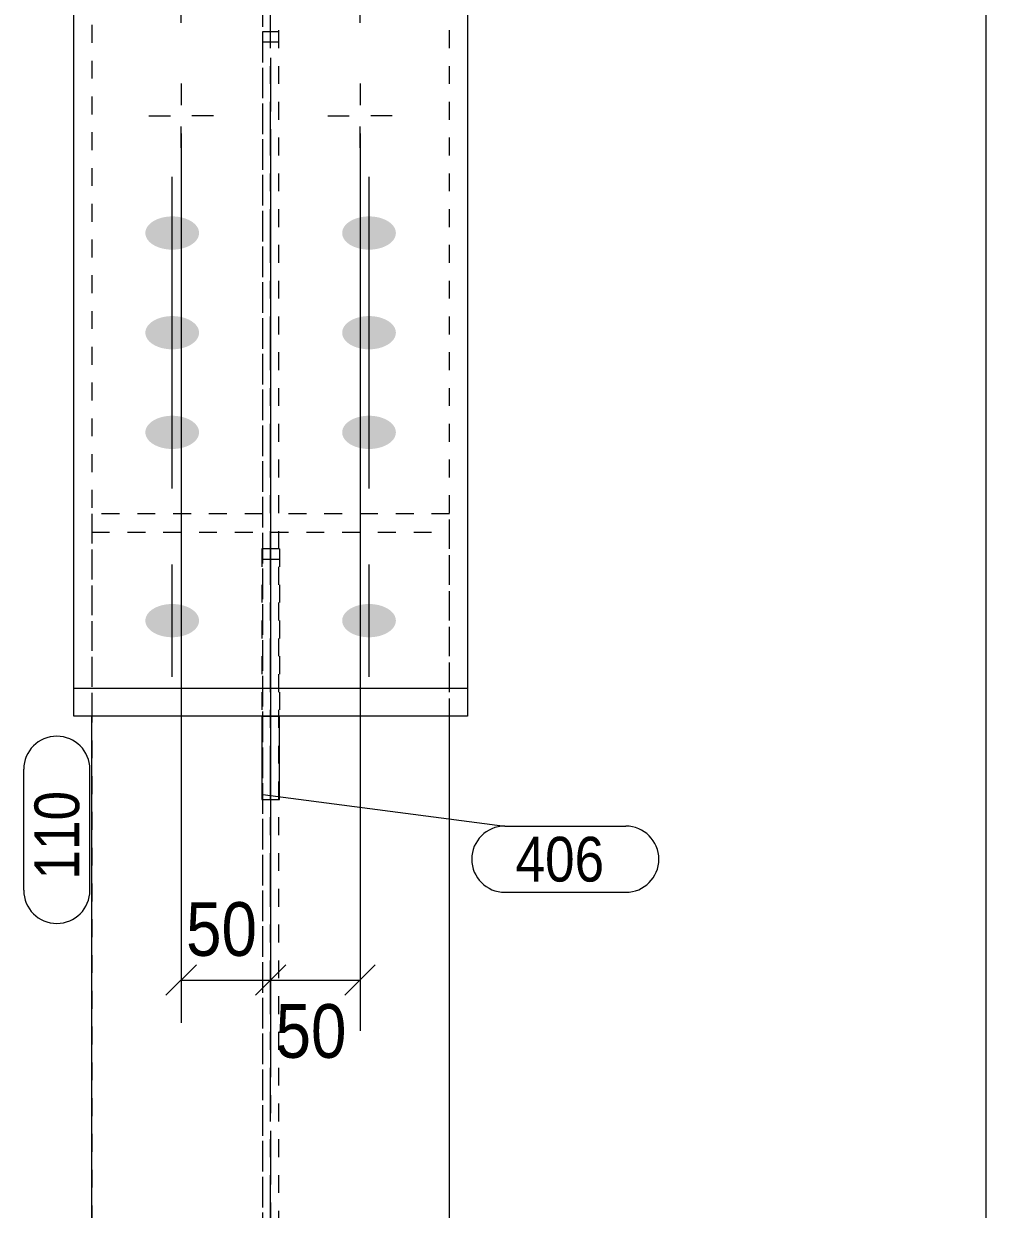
# Model space of a CAD drawing. Header units: millimetres. Extents: x 2 to 579, y 1 to 825.
# Drawn here: x 64.5 to 118.3, y 595.9 to 662.1 of the extents above; entities that cross this region are included whole.
import ezdxf

# ---------------------------------------------------------------- set-up
doc = ezdxf.new("R2010")
doc.units = ezdxf.units.MM
for name, pattern in [('XKITLINE00', [0]), ('XKITLINE01', [4, 1, -1, 1, -1]), ('XKITLINE03', [6, 3, -1, 1, -1])]:
    doc.linetypes.add(name, pattern=pattern)
for name, color, linetype, lineweight in [('Bolt', 3, 'Continuous', 0), ('Dimensions', 7, 'Continuous', 0), ('Part', 2, 'Continuous', 0), ('PartMark', 7, 'Continuous', 0)]:
    doc.layers.add(name, color=color, linetype=linetype, lineweight=lineweight)
doc.styles.add('ARIAL', font='ARIAL.TTF')

# ---------------------------------------------------------------- blocks, each defined once
blk = doc.blocks.new('*A22')
at = {"layer": 'Bolt'}
for points in [[(72.725, 649.514), (72.688, 649.515), (72.651, 649.517), (72.615, 649.519), (72.578, 649.521), (72.542, 649.524), (72.505, 649.528), (72.469, 649.532), (72.433, 649.537), (72.397, 649.542), (72.362, 649.548), (72.326, 649.554), (72.291, 649.561), (72.256, 649.568), (72.222, 649.576), (72.188, 649.585), (72.154, 649.594), (72.12, 649.603), (72.087, 649.613), (72.055, 649.624), (72.022, 649.635), (71.991, 649.646), (71.959, 649.658), (71.928, 649.671), (71.898, 649.684), (71.868, 649.697), (71.839, 649.711), (71.81, 649.725), (71.782, 649.74), (71.754, 649.755), (71.727, 649.77), (71.701, 649.786), (71.675, 649.802), (71.65, 649.819), (71.626, 649.836), (71.602, 649.854), (71.579, 649.871), (71.557, 649.89), (71.535, 649.908), (71.514, 649.927), (71.494, 649.946), (71.475, 649.965), (71.457, 649.985), (71.439, 650.005), (71.422, 650.025), (71.406, 650.046), (71.39, 650.066), (71.376, 650.087), (71.362, 650.109), (71.349, 650.13), (71.337, 650.151), (71.326, 650.173), (71.316, 650.195), (71.307, 650.217), (71.298, 650.239), (71.29, 650.262), (71.284, 650.284), (71.278, 650.306), (71.273, 650.329), (71.269, 650.352), (71.266, 650.374), (71.263, 650.397), (71.262, 650.42), (71.262, 650.443), (71.262, 650.466), (71.263, 650.488), (71.266, 650.511), (71.269, 650.534), (71.273, 650.556), (71.278, 650.579), (71.284, 650.602), (71.29, 650.624), (71.298, 650.646), (71.307, 650.668), (71.316, 650.69), (71.326, 650.712), (71.337, 650.734), (71.349, 650.756), (71.362, 650.777), (71.376, 650.798), (71.39, 650.819), (71.406, 650.84), (71.422, 650.86), (71.439, 650.881), (71.457, 650.9), (71.475, 650.92), (71.494, 650.94), (71.514, 650.959), (71.535, 650.977), (71.557, 650.996), (71.579, 651.014), (71.602, 651.032), (71.626, 651.049), (71.65, 651.066), (71.675, 651.083), (71.701, 651.099), (71.727, 651.115), (71.754, 651.131), (71.782, 651.146), (71.81, 651.161), (71.839, 651.175), (71.868, 651.189), (71.898, 651.202), (71.928, 651.215), (71.959, 651.227), (71.991, 651.239), (72.022, 651.251), (72.055, 651.262), (72.087, 651.272), (72.12, 651.282), (72.154, 651.292), (72.188, 651.301), (72.222, 651.309), (72.256, 651.317), (72.291, 651.325), (72.326, 651.331), (72.362, 651.338), (72.397, 651.344), (72.433, 651.349), (72.469, 651.354), (72.505, 651.358), (72.542, 651.361), (72.578, 651.364), (72.615, 651.367), (72.651, 651.369), (72.688, 651.37), (72.725, 651.371), (72.762, 651.371), (72.798, 651.371), (72.835, 651.37), (72.872, 651.369), (72.909, 651.367), (72.945, 651.364), (72.982, 651.361), (73.018, 651.358), (73.054, 651.354), (73.09, 651.349), (73.126, 651.344), (73.162, 651.338), (73.197, 651.331), (73.232, 651.325), (73.267, 651.317), (73.302, 651.309), (73.336, 651.301), (73.37, 651.292), (73.403, 651.282), (73.436, 651.272), (73.469, 651.262), (73.501, 651.251), (73.533, 651.239), (73.564, 651.227), (73.595, 651.215), (73.625, 651.202), (73.655, 651.189), (73.685, 651.175), (73.713, 651.161), (73.741, 651.146), (73.769, 651.131), (73.796, 651.115), (73.822, 651.099), (73.848, 651.083), (73.873, 651.066), (73.897, 651.049), (73.921, 651.032), (73.944, 651.014), (73.966, 650.996), (73.988, 650.977), (74.009, 650.959), (74.029, 650.94), (74.048, 650.92), (74.067, 650.9), (74.085, 650.881), (74.102, 650.86), (74.118, 650.84), (74.133, 650.819), (74.147, 650.798), (74.161, 650.777), (74.174, 650.756), (74.186, 650.734), (74.197, 650.712), (74.207, 650.69), (74.217, 650.668), (74.225, 650.646), (74.233, 650.624), (74.24, 650.602), (74.245, 650.579), (74.25, 650.556), (74.254, 650.534), (74.258, 650.511), (74.26, 650.488), (74.261, 650.466), (74.262, 650.443), (74.261, 650.42), (74.26, 650.397), (74.258, 650.374), (74.254, 650.352), (74.25, 650.329), (74.245, 650.306), (74.24, 650.284), (74.233, 650.262), (74.225, 650.239), (74.217, 650.217), (74.207, 650.195), (74.197, 650.173), (74.186, 650.151), (74.174, 650.13), (74.161, 650.109), (74.147, 650.087), (74.133, 650.066), (74.118, 650.046), (74.102, 650.025), (74.085, 650.005), (74.067, 649.985), (74.048, 649.965), (74.029, 649.946), (74.009, 649.927), (73.988, 649.908), (73.966, 649.89), (73.944, 649.871), (73.921, 649.854), (73.897, 649.836), (73.873, 649.819), (73.848, 649.802), (73.822, 649.786), (73.796, 649.77), (73.769, 649.755), (73.741, 649.74), (73.713, 649.725), (73.685, 649.711), (73.655, 649.697), (73.625, 649.684), (73.595, 649.671), (73.564, 649.658), (73.533, 649.646), (73.501, 649.635), (73.469, 649.624), (73.436, 649.613), (73.403, 649.603), (73.37, 649.594), (73.336, 649.585), (73.302, 649.576), (73.267, 649.568), (73.232, 649.561), (73.197, 649.554), (73.162, 649.548), (73.126, 649.542), (73.09, 649.537), (73.054, 649.532), (73.018, 649.528), (72.982, 649.524), (72.945, 649.521), (72.909, 649.519), (72.872, 649.517), (72.835, 649.515), (72.798, 649.514), (72.762, 649.514)], [(83.725, 649.514), (83.688, 649.515), (83.651, 649.517), (83.615, 649.519), (83.578, 649.521), (83.542, 649.524), (83.505, 649.528), (83.469, 649.532), (83.433, 649.537), (83.397, 649.542), (83.362, 649.548), (83.326, 649.554), (83.291, 649.561), (83.256, 649.568), (83.222, 649.576), (83.188, 649.585), (83.154, 649.594), (83.12, 649.603), (83.087, 649.613), (83.055, 649.624), (83.022, 649.635), (82.991, 649.646), (82.959, 649.658), (82.928, 649.671), (82.898, 649.684), (82.868, 649.697), (82.839, 649.711), (82.81, 649.725), (82.782, 649.74), (82.754, 649.755), (82.727, 649.77), (82.701, 649.786), (82.675, 649.802), (82.65, 649.819), (82.626, 649.836), (82.602, 649.854), (82.579, 649.871), (82.557, 649.89), (82.535, 649.908), (82.514, 649.927), (82.494, 649.946), (82.475, 649.965), (82.457, 649.985), (82.439, 650.005), (82.422, 650.025), (82.406, 650.046), (82.39, 650.066), (82.376, 650.087), (82.362, 650.109), (82.349, 650.13), (82.337, 650.151), (82.326, 650.173), (82.316, 650.195), (82.307, 650.217), (82.298, 650.239), (82.29, 650.262), (82.284, 650.284), (82.278, 650.306), (82.273, 650.329), (82.269, 650.352), (82.266, 650.374), (82.263, 650.397), (82.262, 650.42), (82.262, 650.443), (82.262, 650.466), (82.263, 650.488), (82.266, 650.511), (82.269, 650.534), (82.273, 650.556), (82.278, 650.579), (82.284, 650.602), (82.29, 650.624), (82.298, 650.646), (82.307, 650.668), (82.316, 650.69), (82.326, 650.712), (82.337, 650.734), (82.349, 650.756), (82.362, 650.777), (82.376, 650.798), (82.39, 650.819), (82.406, 650.84), (82.422, 650.86), (82.439, 650.881), (82.457, 650.9), (82.475, 650.92), (82.494, 650.94), (82.514, 650.959), (82.535, 650.977), (82.557, 650.996), (82.579, 651.014), (82.602, 651.032), (82.626, 651.049), (82.65, 651.066), (82.675, 651.083), (82.701, 651.099), (82.727, 651.115), (82.754, 651.131), (82.782, 651.146), (82.81, 651.161), (82.839, 651.175), (82.868, 651.189), (82.898, 651.202), (82.928, 651.215), (82.959, 651.227), (82.991, 651.239), (83.022, 651.251), (83.055, 651.262), (83.087, 651.272), (83.12, 651.282), (83.154, 651.292), (83.188, 651.301), (83.222, 651.309), (83.256, 651.317), (83.291, 651.325), (83.326, 651.331), (83.362, 651.338), (83.397, 651.344), (83.433, 651.349), (83.469, 651.354), (83.505, 651.358), (83.542, 651.361), (83.578, 651.364), (83.615, 651.367), (83.651, 651.369), (83.688, 651.37), (83.725, 651.371), (83.762, 651.371), (83.798, 651.371), (83.835, 651.37), (83.872, 651.369), (83.909, 651.367), (83.945, 651.364), (83.982, 651.361), (84.018, 651.358), (84.054, 651.354), (84.09, 651.349), (84.126, 651.344), (84.162, 651.338), (84.197, 651.331), (84.232, 651.325), (84.267, 651.317), (84.302, 651.309), (84.336, 651.301), (84.37, 651.292), (84.403, 651.282), (84.436, 651.272), (84.469, 651.262), (84.501, 651.251), (84.533, 651.239), (84.564, 651.227), (84.595, 651.215), (84.625, 651.202), (84.655, 651.189), (84.685, 651.175), (84.713, 651.161), (84.741, 651.146), (84.769, 651.131), (84.796, 651.115), (84.822, 651.099), (84.848, 651.083), (84.873, 651.066), (84.897, 651.049), (84.921, 651.032), (84.944, 651.014), (84.966, 650.996), (84.988, 650.977), (85.009, 650.959), (85.029, 650.94), (85.048, 650.92), (85.067, 650.9), (85.085, 650.881), (85.102, 650.86), (85.118, 650.84), (85.133, 650.819), (85.147, 650.798), (85.161, 650.777), (85.174, 650.756), (85.186, 650.734), (85.197, 650.712), (85.207, 650.69), (85.217, 650.668), (85.225, 650.646), (85.233, 650.624), (85.24, 650.602), (85.245, 650.579), (85.25, 650.556), (85.254, 650.534), (85.258, 650.511), (85.26, 650.488), (85.261, 650.466), (85.262, 650.443), (85.261, 650.42), (85.26, 650.397), (85.258, 650.374), (85.254, 650.352), (85.25, 650.329), (85.245, 650.306), (85.24, 650.284), (85.233, 650.262), (85.225, 650.239), (85.217, 650.217), (85.207, 650.195), (85.197, 650.173), (85.186, 650.151), (85.174, 650.13), (85.161, 650.109), (85.147, 650.087), (85.133, 650.066), (85.118, 650.046), (85.102, 650.025), (85.085, 650.005), (85.067, 649.985), (85.048, 649.965), (85.029, 649.946), (85.009, 649.927), (84.988, 649.908), (84.966, 649.89), (84.944, 649.871), (84.921, 649.854), (84.897, 649.836), (84.873, 649.819), (84.848, 649.802), (84.822, 649.786), (84.796, 649.77), (84.769, 649.755), (84.741, 649.74), (84.713, 649.725), (84.685, 649.711), (84.655, 649.697), (84.625, 649.684), (84.595, 649.671), (84.564, 649.658), (84.533, 649.646), (84.501, 649.635), (84.469, 649.624), (84.436, 649.613), (84.403, 649.603), (84.37, 649.594), (84.336, 649.585), (84.302, 649.576), (84.267, 649.568), (84.232, 649.561), (84.197, 649.554), (84.162, 649.548), (84.126, 649.542), (84.09, 649.537), (84.054, 649.532), (84.018, 649.528), (83.982, 649.524), (83.945, 649.521), (83.909, 649.519), (83.872, 649.517), (83.835, 649.515), (83.798, 649.514), (83.762, 649.514)], [(72.725, 643.943), (72.688, 643.943), (72.651, 643.945), (72.615, 643.947), (72.578, 643.949), (72.542, 643.952), (72.505, 643.956), (72.469, 643.96), (72.433, 643.965), (72.397, 643.97), (72.362, 643.976), (72.326, 643.982), (72.291, 643.989), (72.256, 643.997), (72.222, 644.004), (72.188, 644.013), (72.154, 644.022), (72.12, 644.031), (72.087, 644.041), (72.055, 644.052), (72.022, 644.063), (71.991, 644.074), (71.959, 644.086), (71.928, 644.099), (71.898, 644.112), (71.868, 644.125), (71.839, 644.139), (71.81, 644.153), (71.782, 644.168), (71.754, 644.183), (71.727, 644.198), (71.701, 644.214), (71.675, 644.231), (71.65, 644.247), (71.626, 644.264), (71.602, 644.282), (71.579, 644.3), (71.557, 644.318), (71.535, 644.336), (71.514, 644.355), (71.494, 644.374), (71.475, 644.393), (71.457, 644.413), (71.439, 644.433), (71.422, 644.453), (71.406, 644.474), (71.39, 644.495), (71.376, 644.515), (71.362, 644.537), (71.349, 644.558), (71.337, 644.58), (71.326, 644.601), (71.316, 644.623), (71.307, 644.645), (71.298, 644.667), (71.29, 644.69), (71.284, 644.712), (71.278, 644.735), (71.273, 644.757), (71.269, 644.78), (71.266, 644.803), (71.263, 644.825), (71.262, 644.848), (71.262, 644.871), (71.262, 644.894), (71.263, 644.916), (71.266, 644.939), (71.269, 644.962), (71.273, 644.985), (71.278, 645.007), (71.284, 645.03), (71.29, 645.052), (71.298, 645.074), (71.307, 645.097), (71.316, 645.119), (71.326, 645.14), (71.337, 645.162), (71.349, 645.184), (71.362, 645.205), (71.376, 645.226), (71.39, 645.247), (71.406, 645.268), (71.422, 645.288), (71.439, 645.309), (71.457, 645.329), (71.475, 645.348), (71.494, 645.368), (71.514, 645.387), (71.535, 645.406), (71.557, 645.424), (71.579, 645.442), (71.602, 645.46), (71.626, 645.477), (71.65, 645.495), (71.675, 645.511), (71.701, 645.528), (71.727, 645.543), (71.754, 645.559), (71.782, 645.574), (71.81, 645.589), (71.839, 645.603), (71.868, 645.617), (71.898, 645.63), (71.928, 645.643), (71.959, 645.655), (71.991, 645.667), (72.022, 645.679), (72.055, 645.69), (72.087, 645.7), (72.12, 645.71), (72.154, 645.72), (72.188, 645.729), (72.222, 645.737), (72.256, 645.745), (72.291, 645.753), (72.326, 645.76), (72.362, 645.766), (72.397, 645.772), (72.433, 645.777), (72.469, 645.782), (72.505, 645.786), (72.542, 645.789), (72.578, 645.793), (72.615, 645.795), (72.651, 645.797), (72.688, 645.798), (72.725, 645.799), (72.762, 645.8), (72.798, 645.799), (72.835, 645.798), (72.872, 645.797), (72.909, 645.795), (72.945, 645.793), (72.982, 645.789), (73.018, 645.786), (73.054, 645.782), (73.09, 645.777), (73.126, 645.772), (73.162, 645.766), (73.197, 645.76), (73.232, 645.753), (73.267, 645.745), (73.302, 645.737), (73.336, 645.729), (73.37, 645.72), (73.403, 645.71), (73.436, 645.7), (73.469, 645.69), (73.501, 645.679), (73.533, 645.667), (73.564, 645.655), (73.595, 645.643), (73.625, 645.63), (73.655, 645.617), (73.685, 645.603), (73.713, 645.589), (73.741, 645.574), (73.769, 645.559), (73.796, 645.543), (73.822, 645.528), (73.848, 645.511), (73.873, 645.495), (73.897, 645.477), (73.921, 645.46), (73.944, 645.442), (73.966, 645.424), (73.988, 645.406), (74.009, 645.387), (74.029, 645.368), (74.048, 645.348), (74.067, 645.329), (74.085, 645.309), (74.102, 645.288), (74.118, 645.268), (74.133, 645.247), (74.147, 645.226), (74.161, 645.205), (74.174, 645.184), (74.186, 645.162), (74.197, 645.14), (74.207, 645.119), (74.217, 645.097), (74.225, 645.074), (74.233, 645.052), (74.24, 645.03), (74.245, 645.007), (74.25, 644.985), (74.254, 644.962), (74.258, 644.939), (74.26, 644.916), (74.261, 644.894), (74.262, 644.871), (74.261, 644.848), (74.26, 644.825), (74.258, 644.803), (74.254, 644.78), (74.25, 644.757), (74.245, 644.735), (74.24, 644.712), (74.233, 644.69), (74.225, 644.667), (74.217, 644.645), (74.207, 644.623), (74.197, 644.601), (74.186, 644.58), (74.174, 644.558), (74.161, 644.537), (74.147, 644.515), (74.133, 644.495), (74.118, 644.474), (74.102, 644.453), (74.085, 644.433), (74.067, 644.413), (74.048, 644.393), (74.029, 644.374), (74.009, 644.355), (73.988, 644.336), (73.966, 644.318), (73.944, 644.3), (73.921, 644.282), (73.897, 644.264), (73.873, 644.247), (73.848, 644.231), (73.822, 644.214), (73.796, 644.198), (73.769, 644.183), (73.741, 644.168), (73.713, 644.153), (73.685, 644.139), (73.655, 644.125), (73.625, 644.112), (73.595, 644.099), (73.564, 644.086), (73.533, 644.074), (73.501, 644.063), (73.469, 644.052), (73.436, 644.041), (73.403, 644.031), (73.37, 644.022), (73.336, 644.013), (73.302, 644.004), (73.267, 643.997), (73.232, 643.989), (73.197, 643.982), (73.162, 643.976), (73.126, 643.97), (73.09, 643.965), (73.054, 643.96), (73.018, 643.956), (72.982, 643.952), (72.945, 643.949), (72.909, 643.947), (72.872, 643.945), (72.835, 643.943), (72.798, 643.943), (72.762, 643.942)], [(83.725, 643.943), (83.688, 643.943), (83.651, 643.945), (83.615, 643.947), (83.578, 643.949), (83.542, 643.952), (83.505, 643.956), (83.469, 643.96), (83.433, 643.965), (83.397, 643.97), (83.362, 643.976), (83.326, 643.982), (83.291, 643.989), (83.256, 643.997), (83.222, 644.004), (83.188, 644.013), (83.154, 644.022), (83.12, 644.031), (83.087, 644.041), (83.055, 644.052), (83.022, 644.063), (82.991, 644.074), (82.959, 644.086), (82.928, 644.099), (82.898, 644.112), (82.868, 644.125), (82.839, 644.139), (82.81, 644.153), (82.782, 644.168), (82.754, 644.183), (82.727, 644.198), (82.701, 644.214), (82.675, 644.231), (82.65, 644.247), (82.626, 644.264), (82.602, 644.282), (82.579, 644.3), (82.557, 644.318), (82.535, 644.336), (82.514, 644.355), (82.494, 644.374), (82.475, 644.393), (82.457, 644.413), (82.439, 644.433), (82.422, 644.453), (82.406, 644.474), (82.39, 644.495), (82.376, 644.515), (82.362, 644.537), (82.349, 644.558), (82.337, 644.58), (82.326, 644.601), (82.316, 644.623), (82.307, 644.645), (82.298, 644.667), (82.29, 644.69), (82.284, 644.712), (82.278, 644.735), (82.273, 644.757), (82.269, 644.78), (82.266, 644.803), (82.263, 644.825), (82.262, 644.848), (82.262, 644.871), (82.262, 644.894), (82.263, 644.916), (82.266, 644.939), (82.269, 644.962), (82.273, 644.985), (82.278, 645.007), (82.284, 645.03), (82.29, 645.052), (82.298, 645.074), (82.307, 645.097), (82.316, 645.119), (82.326, 645.14), (82.337, 645.162), (82.349, 645.184), (82.362, 645.205), (82.376, 645.226), (82.39, 645.247), (82.406, 645.268), (82.422, 645.288), (82.439, 645.309), (82.457, 645.329), (82.475, 645.348), (82.494, 645.368), (82.514, 645.387), (82.535, 645.406), (82.557, 645.424), (82.579, 645.442), (82.602, 645.46), (82.626, 645.477), (82.65, 645.495), (82.675, 645.511), (82.701, 645.528), (82.727, 645.543), (82.754, 645.559), (82.782, 645.574), (82.81, 645.589), (82.839, 645.603), (82.868, 645.617), (82.898, 645.63), (82.928, 645.643), (82.959, 645.655), (82.991, 645.667), (83.022, 645.679), (83.055, 645.69), (83.087, 645.7), (83.12, 645.71), (83.154, 645.72), (83.188, 645.729), (83.222, 645.737), (83.256, 645.745), (83.291, 645.753), (83.326, 645.76), (83.362, 645.766), (83.397, 645.772), (83.433, 645.777), (83.469, 645.782), (83.505, 645.786), (83.542, 645.789), (83.578, 645.793), (83.615, 645.795), (83.651, 645.797), (83.688, 645.798), (83.725, 645.799), (83.762, 645.8), (83.798, 645.799), (83.835, 645.798), (83.872, 645.797), (83.909, 645.795), (83.945, 645.793), (83.982, 645.789), (84.018, 645.786), (84.054, 645.782), (84.09, 645.777), (84.126, 645.772), (84.162, 645.766), (84.197, 645.76), (84.232, 645.753), (84.267, 645.745), (84.302, 645.737), (84.336, 645.729), (84.37, 645.72), (84.403, 645.71), (84.436, 645.7), (84.469, 645.69), (84.501, 645.679), (84.533, 645.667), (84.564, 645.655), (84.595, 645.643), (84.625, 645.63), (84.655, 645.617), (84.685, 645.603), (84.713, 645.589), (84.741, 645.574), (84.769, 645.559), (84.796, 645.543), (84.822, 645.528), (84.848, 645.511), (84.873, 645.495), (84.897, 645.477), (84.921, 645.46), (84.944, 645.442), (84.966, 645.424), (84.988, 645.406), (85.009, 645.387), (85.029, 645.368), (85.048, 645.348), (85.067, 645.329), (85.085, 645.309), (85.102, 645.288), (85.118, 645.268), (85.133, 645.247), (85.147, 645.226), (85.161, 645.205), (85.174, 645.184), (85.186, 645.162), (85.197, 645.14), (85.207, 645.119), (85.217, 645.097), (85.225, 645.074), (85.233, 645.052), (85.24, 645.03), (85.245, 645.007), (85.25, 644.985), (85.254, 644.962), (85.258, 644.939), (85.26, 644.916), (85.261, 644.894), (85.262, 644.871), (85.261, 644.848), (85.26, 644.825), (85.258, 644.803), (85.254, 644.78), (85.25, 644.757), (85.245, 644.735), (85.24, 644.712), (85.233, 644.69), (85.225, 644.667), (85.217, 644.645), (85.207, 644.623), (85.197, 644.601), (85.186, 644.58), (85.174, 644.558), (85.161, 644.537), (85.147, 644.515), (85.133, 644.495), (85.118, 644.474), (85.102, 644.453), (85.085, 644.433), (85.067, 644.413), (85.048, 644.393), (85.029, 644.374), (85.009, 644.355), (84.988, 644.336), (84.966, 644.318), (84.944, 644.3), (84.921, 644.282), (84.897, 644.264), (84.873, 644.247), (84.848, 644.231), (84.822, 644.214), (84.796, 644.198), (84.769, 644.183), (84.741, 644.168), (84.713, 644.153), (84.685, 644.139), (84.655, 644.125), (84.625, 644.112), (84.595, 644.099), (84.564, 644.086), (84.533, 644.074), (84.501, 644.063), (84.469, 644.052), (84.436, 644.041), (84.403, 644.031), (84.37, 644.022), (84.336, 644.013), (84.302, 644.004), (84.267, 643.997), (84.232, 643.989), (84.197, 643.982), (84.162, 643.976), (84.126, 643.97), (84.09, 643.965), (84.054, 643.96), (84.018, 643.956), (83.982, 643.952), (83.945, 643.949), (83.909, 643.947), (83.872, 643.945), (83.835, 643.943), (83.798, 643.943), (83.762, 643.942)], [(72.725, 638.371), (72.688, 638.371), (72.651, 638.373), (72.615, 638.375), (72.578, 638.377), (72.542, 638.38), (72.505, 638.384), (72.469, 638.388), (72.433, 638.393), (72.397, 638.398), (72.362, 638.404), (72.326, 638.41), (72.291, 638.417), (72.256, 638.425), (72.222, 638.433), (72.188, 638.441), (72.154, 638.45), (72.12, 638.46), (72.087, 638.47), (72.055, 638.48), (72.022, 638.491), (71.991, 638.502), (71.959, 638.514), (71.928, 638.527), (71.898, 638.54), (71.868, 638.553), (71.839, 638.567), (71.81, 638.581), (71.782, 638.596), (71.754, 638.611), (71.727, 638.626), (71.701, 638.642), (71.675, 638.659), (71.65, 638.675), (71.626, 638.692), (71.602, 638.71), (71.579, 638.728), (71.557, 638.746), (71.535, 638.764), (71.514, 638.783), (71.494, 638.802), (71.475, 638.822), (71.457, 638.841), (71.439, 638.861), (71.422, 638.881), (71.406, 638.902), (71.39, 638.923), (71.376, 638.944), (71.362, 638.965), (71.349, 638.986), (71.337, 639.008), (71.326, 639.029), (71.316, 639.051), (71.307, 639.073), (71.298, 639.096), (71.29, 639.118), (71.284, 639.14), (71.278, 639.163), (71.273, 639.185), (71.269, 639.208), (71.266, 639.231), (71.263, 639.253), (71.262, 639.276), (71.262, 639.299), (71.262, 639.322), (71.263, 639.345), (71.266, 639.367), (71.269, 639.39), (71.273, 639.413), (71.278, 639.435), (71.284, 639.458), (71.29, 639.48), (71.298, 639.502), (71.307, 639.525), (71.316, 639.547), (71.326, 639.569), (71.337, 639.59), (71.349, 639.612), (71.362, 639.633), (71.376, 639.654), (71.39, 639.675), (71.406, 639.696), (71.422, 639.717), (71.439, 639.737), (71.457, 639.757), (71.475, 639.776), (71.494, 639.796), (71.514, 639.815), (71.535, 639.834), (71.557, 639.852), (71.579, 639.87), (71.602, 639.888), (71.626, 639.906), (71.65, 639.923), (71.675, 639.939), (71.701, 639.956), (71.727, 639.972), (71.754, 639.987), (71.782, 640.002), (71.81, 640.017), (71.839, 640.031), (71.868, 640.045), (71.898, 640.058), (71.928, 640.071), (71.959, 640.084), (71.991, 640.096), (72.022, 640.107), (72.055, 640.118), (72.087, 640.128), (72.12, 640.138), (72.154, 640.148), (72.188, 640.157), (72.222, 640.165), (72.256, 640.173), (72.291, 640.181), (72.326, 640.188), (72.362, 640.194), (72.397, 640.2), (72.433, 640.205), (72.469, 640.21), (72.505, 640.214), (72.542, 640.218), (72.578, 640.221), (72.615, 640.223), (72.651, 640.225), (72.688, 640.227), (72.725, 640.227), (72.762, 640.228), (72.798, 640.227), (72.835, 640.227), (72.872, 640.225), (72.909, 640.223), (72.945, 640.221), (72.982, 640.218), (73.018, 640.214), (73.054, 640.21), (73.09, 640.205), (73.126, 640.2), (73.162, 640.194), (73.197, 640.188), (73.232, 640.181), (73.267, 640.173), (73.302, 640.165), (73.336, 640.157), (73.37, 640.148), (73.403, 640.138), (73.436, 640.128), (73.469, 640.118), (73.501, 640.107), (73.533, 640.096), (73.564, 640.084), (73.595, 640.071), (73.625, 640.058), (73.655, 640.045), (73.685, 640.031), (73.713, 640.017), (73.741, 640.002), (73.769, 639.987), (73.796, 639.972), (73.822, 639.956), (73.848, 639.939), (73.873, 639.923), (73.897, 639.906), (73.921, 639.888), (73.944, 639.87), (73.966, 639.852), (73.988, 639.834), (74.009, 639.815), (74.029, 639.796), (74.048, 639.776), (74.067, 639.757), (74.085, 639.737), (74.102, 639.717), (74.118, 639.696), (74.133, 639.675), (74.147, 639.654), (74.161, 639.633), (74.174, 639.612), (74.186, 639.59), (74.197, 639.569), (74.207, 639.547), (74.217, 639.525), (74.225, 639.502), (74.233, 639.48), (74.24, 639.458), (74.245, 639.435), (74.25, 639.413), (74.254, 639.39), (74.258, 639.367), (74.26, 639.345), (74.261, 639.322), (74.262, 639.299), (74.261, 639.276), (74.26, 639.253), (74.258, 639.231), (74.254, 639.208), (74.25, 639.185), (74.245, 639.163), (74.24, 639.14), (74.233, 639.118), (74.225, 639.096), (74.217, 639.073), (74.207, 639.051), (74.197, 639.029), (74.186, 639.008), (74.174, 638.986), (74.161, 638.965), (74.147, 638.944), (74.133, 638.923), (74.118, 638.902), (74.102, 638.881), (74.085, 638.861), (74.067, 638.841), (74.048, 638.822), (74.029, 638.802), (74.009, 638.783), (73.988, 638.764), (73.966, 638.746), (73.944, 638.728), (73.921, 638.71), (73.897, 638.692), (73.873, 638.675), (73.848, 638.659), (73.822, 638.642), (73.796, 638.626), (73.769, 638.611), (73.741, 638.596), (73.713, 638.581), (73.685, 638.567), (73.655, 638.553), (73.625, 638.54), (73.595, 638.527), (73.564, 638.514), (73.533, 638.502), (73.501, 638.491), (73.469, 638.48), (73.436, 638.47), (73.403, 638.46), (73.37, 638.45), (73.336, 638.441), (73.302, 638.433), (73.267, 638.425), (73.232, 638.417), (73.197, 638.41), (73.162, 638.404), (73.126, 638.398), (73.09, 638.393), (73.054, 638.388), (73.018, 638.384), (72.982, 638.38), (72.945, 638.377), (72.909, 638.375), (72.872, 638.373), (72.835, 638.371), (72.798, 638.371), (72.762, 638.37)], [(83.725, 638.371), (83.688, 638.371), (83.651, 638.373), (83.615, 638.375), (83.578, 638.377), (83.542, 638.38), (83.505, 638.384), (83.469, 638.388), (83.433, 638.393), (83.397, 638.398), (83.362, 638.404), (83.326, 638.41), (83.291, 638.417), (83.256, 638.425), (83.222, 638.433), (83.188, 638.441), (83.154, 638.45), (83.12, 638.46), (83.087, 638.47), (83.055, 638.48), (83.022, 638.491), (82.991, 638.502), (82.959, 638.514), (82.928, 638.527), (82.898, 638.54), (82.868, 638.553), (82.839, 638.567), (82.81, 638.581), (82.782, 638.596), (82.754, 638.611), (82.727, 638.626), (82.701, 638.642), (82.675, 638.659), (82.65, 638.675), (82.626, 638.692), (82.602, 638.71), (82.579, 638.728), (82.557, 638.746), (82.535, 638.764), (82.514, 638.783), (82.494, 638.802), (82.475, 638.822), (82.457, 638.841), (82.439, 638.861), (82.422, 638.881), (82.406, 638.902), (82.39, 638.923), (82.376, 638.944), (82.362, 638.965), (82.349, 638.986), (82.337, 639.008), (82.326, 639.029), (82.316, 639.051), (82.307, 639.073), (82.298, 639.096), (82.29, 639.118), (82.284, 639.14), (82.278, 639.163), (82.273, 639.185), (82.269, 639.208), (82.266, 639.231), (82.263, 639.253), (82.262, 639.276), (82.262, 639.299), (82.262, 639.322), (82.263, 639.345), (82.266, 639.367), (82.269, 639.39), (82.273, 639.413), (82.278, 639.435), (82.284, 639.458), (82.29, 639.48), (82.298, 639.502), (82.307, 639.525), (82.316, 639.547), (82.326, 639.569), (82.337, 639.59), (82.349, 639.612), (82.362, 639.633), (82.376, 639.654), (82.39, 639.675), (82.406, 639.696), (82.422, 639.717), (82.439, 639.737), (82.457, 639.757), (82.475, 639.776), (82.494, 639.796), (82.514, 639.815), (82.535, 639.834), (82.557, 639.852), (82.579, 639.87), (82.602, 639.888), (82.626, 639.906), (82.65, 639.923), (82.675, 639.939), (82.701, 639.956), (82.727, 639.972), (82.754, 639.987), (82.782, 640.002), (82.81, 640.017), (82.839, 640.031), (82.868, 640.045), (82.898, 640.058), (82.928, 640.071), (82.959, 640.084), (82.991, 640.096), (83.022, 640.107), (83.055, 640.118), (83.087, 640.128), (83.12, 640.138), (83.154, 640.148), (83.188, 640.157), (83.222, 640.165), (83.256, 640.173), (83.291, 640.181), (83.326, 640.188), (83.362, 640.194), (83.397, 640.2), (83.433, 640.205), (83.469, 640.21), (83.505, 640.214), (83.542, 640.218), (83.578, 640.221), (83.615, 640.223), (83.651, 640.225), (83.688, 640.227), (83.725, 640.227), (83.762, 640.228), (83.798, 640.227), (83.835, 640.227), (83.872, 640.225), (83.909, 640.223), (83.945, 640.221), (83.982, 640.218), (84.018, 640.214), (84.054, 640.21), (84.09, 640.205), (84.126, 640.2), (84.162, 640.194), (84.197, 640.188), (84.232, 640.181), (84.267, 640.173), (84.302, 640.165), (84.336, 640.157), (84.37, 640.148), (84.403, 640.138), (84.436, 640.128), (84.469, 640.118), (84.501, 640.107), (84.533, 640.096), (84.564, 640.084), (84.595, 640.071), (84.625, 640.058), (84.655, 640.045), (84.685, 640.031), (84.713, 640.017), (84.741, 640.002), (84.769, 639.987), (84.796, 639.972), (84.822, 639.956), (84.848, 639.939), (84.873, 639.923), (84.897, 639.906), (84.921, 639.888), (84.944, 639.87), (84.966, 639.852), (84.988, 639.834), (85.009, 639.815), (85.029, 639.796), (85.048, 639.776), (85.067, 639.757), (85.085, 639.737), (85.102, 639.717), (85.118, 639.696), (85.133, 639.675), (85.147, 639.654), (85.161, 639.633), (85.174, 639.612), (85.186, 639.59), (85.197, 639.569), (85.207, 639.547), (85.217, 639.525), (85.225, 639.502), (85.233, 639.48), (85.24, 639.458), (85.245, 639.435), (85.25, 639.413), (85.254, 639.39), (85.258, 639.367), (85.26, 639.345), (85.261, 639.322), (85.262, 639.299), (85.261, 639.276), (85.26, 639.253), (85.258, 639.231), (85.254, 639.208), (85.25, 639.185), (85.245, 639.163), (85.24, 639.14), (85.233, 639.118), (85.225, 639.096), (85.217, 639.073), (85.207, 639.051), (85.197, 639.029), (85.186, 639.008), (85.174, 638.986), (85.161, 638.965), (85.147, 638.944), (85.133, 638.923), (85.118, 638.902), (85.102, 638.881), (85.085, 638.861), (85.067, 638.841), (85.048, 638.822), (85.029, 638.802), (85.009, 638.783), (84.988, 638.764), (84.966, 638.746), (84.944, 638.728), (84.921, 638.71), (84.897, 638.692), (84.873, 638.675), (84.848, 638.659), (84.822, 638.642), (84.796, 638.626), (84.769, 638.611), (84.741, 638.596), (84.713, 638.581), (84.685, 638.567), (84.655, 638.553), (84.625, 638.54), (84.595, 638.527), (84.564, 638.514), (84.533, 638.502), (84.501, 638.491), (84.469, 638.48), (84.436, 638.47), (84.403, 638.46), (84.37, 638.45), (84.336, 638.441), (84.302, 638.433), (84.267, 638.425), (84.232, 638.417), (84.197, 638.41), (84.162, 638.404), (84.126, 638.398), (84.09, 638.393), (84.054, 638.388), (84.018, 638.384), (83.982, 638.38), (83.945, 638.377), (83.909, 638.375), (83.872, 638.373), (83.835, 638.371), (83.798, 638.371), (83.762, 638.37)], [(72.725, 627.846), (72.688, 627.847), (72.651, 627.848), (72.615, 627.85), (72.578, 627.853), (72.542, 627.856), (72.505, 627.859), (72.469, 627.864), (72.433, 627.868), (72.397, 627.874), (72.362, 627.879), (72.326, 627.886), (72.291, 627.893), (72.256, 627.9), (72.222, 627.908), (72.188, 627.916), (72.154, 627.925), (72.12, 627.935), (72.087, 627.945), (72.055, 627.955), (72.022, 627.966), (71.991, 627.978), (71.959, 627.99), (71.928, 628.002), (71.898, 628.015), (71.868, 628.028), (71.839, 628.042), (71.81, 628.056), (71.782, 628.071), (71.754, 628.086), (71.727, 628.102), (71.701, 628.118), (71.675, 628.134), (71.65, 628.151), (71.626, 628.168), (71.602, 628.185), (71.579, 628.203), (71.557, 628.221), (71.535, 628.24), (71.514, 628.258), (71.494, 628.278), (71.475, 628.297), (71.457, 628.317), (71.439, 628.337), (71.422, 628.357), (71.406, 628.377), (71.39, 628.398), (71.376, 628.419), (71.362, 628.44), (71.349, 628.461), (71.337, 628.483), (71.326, 628.505), (71.316, 628.527), (71.307, 628.549), (71.298, 628.571), (71.29, 628.593), (71.284, 628.616), (71.278, 628.638), (71.273, 628.661), (71.269, 628.683), (71.266, 628.706), (71.263, 628.729), (71.262, 628.752), (71.262, 628.774), (71.262, 628.797), (71.263, 628.82), (71.266, 628.843), (71.269, 628.865), (71.273, 628.888), (71.278, 628.911), (71.284, 628.933), (71.29, 628.956), (71.298, 628.978), (71.307, 629), (71.316, 629.022), (71.326, 629.044), (71.337, 629.066), (71.349, 629.087), (71.362, 629.109), (71.376, 629.13), (71.39, 629.151), (71.406, 629.171), (71.422, 629.192), (71.439, 629.212), (71.457, 629.232), (71.475, 629.252), (71.494, 629.271), (71.514, 629.29), (71.535, 629.309), (71.557, 629.328), (71.579, 629.346), (71.602, 629.363), (71.626, 629.381), (71.65, 629.398), (71.675, 629.415), (71.701, 629.431), (71.727, 629.447), (71.754, 629.462), (71.782, 629.478), (71.81, 629.492), (71.839, 629.506), (71.868, 629.52), (71.898, 629.534), (71.928, 629.546), (71.959, 629.559), (71.991, 629.571), (72.022, 629.582), (72.055, 629.593), (72.087, 629.604), (72.12, 629.614), (72.154, 629.623), (72.188, 629.632), (72.222, 629.641), (72.256, 629.649), (72.291, 629.656), (72.326, 629.663), (72.362, 629.669), (72.397, 629.675), (72.433, 629.68), (72.469, 629.685), (72.505, 629.689), (72.542, 629.693), (72.578, 629.696), (72.615, 629.699), (72.651, 629.7), (72.688, 629.702), (72.725, 629.703), (72.762, 629.703), (72.798, 629.703), (72.835, 629.702), (72.872, 629.7), (72.909, 629.699), (72.945, 629.696), (72.982, 629.693), (73.018, 629.689), (73.054, 629.685), (73.09, 629.68), (73.126, 629.675), (73.162, 629.669), (73.197, 629.663), (73.232, 629.656), (73.267, 629.649), (73.302, 629.641), (73.336, 629.632), (73.37, 629.623), (73.403, 629.614), (73.436, 629.604), (73.469, 629.593), (73.501, 629.582), (73.533, 629.571), (73.564, 629.559), (73.595, 629.546), (73.625, 629.534), (73.655, 629.52), (73.685, 629.506), (73.713, 629.492), (73.741, 629.478), (73.769, 629.462), (73.796, 629.447), (73.822, 629.431), (73.848, 629.415), (73.873, 629.398), (73.897, 629.381), (73.921, 629.363), (73.944, 629.346), (73.966, 629.328), (73.988, 629.309), (74.009, 629.29), (74.029, 629.271), (74.048, 629.252), (74.067, 629.232), (74.085, 629.212), (74.102, 629.192), (74.118, 629.171), (74.133, 629.151), (74.147, 629.13), (74.161, 629.109), (74.174, 629.087), (74.186, 629.066), (74.197, 629.044), (74.207, 629.022), (74.217, 629), (74.225, 628.978), (74.233, 628.956), (74.24, 628.933), (74.245, 628.911), (74.25, 628.888), (74.254, 628.865), (74.258, 628.843), (74.26, 628.82), (74.261, 628.797), (74.262, 628.774), (74.261, 628.752), (74.26, 628.729), (74.258, 628.706), (74.254, 628.683), (74.25, 628.661), (74.245, 628.638), (74.24, 628.616), (74.233, 628.593), (74.225, 628.571), (74.217, 628.549), (74.207, 628.527), (74.197, 628.505), (74.186, 628.483), (74.174, 628.461), (74.161, 628.44), (74.147, 628.419), (74.133, 628.398), (74.118, 628.377), (74.102, 628.357), (74.085, 628.337), (74.067, 628.317), (74.048, 628.297), (74.029, 628.278), (74.009, 628.258), (73.988, 628.24), (73.966, 628.221), (73.944, 628.203), (73.921, 628.185), (73.897, 628.168), (73.873, 628.151), (73.848, 628.134), (73.822, 628.118), (73.796, 628.102), (73.769, 628.086), (73.741, 628.071), (73.713, 628.056), (73.685, 628.042), (73.655, 628.028), (73.625, 628.015), (73.595, 628.002), (73.564, 627.99), (73.533, 627.978), (73.501, 627.966), (73.469, 627.955), (73.436, 627.945), (73.403, 627.935), (73.37, 627.925), (73.336, 627.916), (73.302, 627.908), (73.267, 627.9), (73.232, 627.893), (73.197, 627.886), (73.162, 627.879), (73.126, 627.874), (73.09, 627.868), (73.054, 627.864), (73.018, 627.859), (72.982, 627.856), (72.945, 627.853), (72.909, 627.85), (72.872, 627.848), (72.835, 627.847), (72.798, 627.846), (72.762, 627.846)], [(83.725, 627.846), (83.688, 627.847), (83.651, 627.848), (83.615, 627.85), (83.578, 627.853), (83.542, 627.856), (83.505, 627.859), (83.469, 627.864), (83.433, 627.868), (83.397, 627.874), (83.362, 627.879), (83.326, 627.886), (83.291, 627.893), (83.256, 627.9), (83.222, 627.908), (83.188, 627.916), (83.154, 627.925), (83.12, 627.935), (83.087, 627.945), (83.055, 627.955), (83.022, 627.966), (82.991, 627.978), (82.959, 627.99), (82.928, 628.002), (82.898, 628.015), (82.868, 628.028), (82.839, 628.042), (82.81, 628.056), (82.782, 628.071), (82.754, 628.086), (82.727, 628.102), (82.701, 628.118), (82.675, 628.134), (82.65, 628.151), (82.626, 628.168), (82.602, 628.185), (82.579, 628.203), (82.557, 628.221), (82.535, 628.24), (82.514, 628.258), (82.494, 628.278), (82.475, 628.297), (82.457, 628.317), (82.439, 628.337), (82.422, 628.357), (82.406, 628.377), (82.39, 628.398), (82.376, 628.419), (82.362, 628.44), (82.349, 628.461), (82.337, 628.483), (82.326, 628.505), (82.316, 628.527), (82.307, 628.549), (82.298, 628.571), (82.29, 628.593), (82.284, 628.616), (82.278, 628.638), (82.273, 628.661), (82.269, 628.683), (82.266, 628.706), (82.263, 628.729), (82.262, 628.752), (82.262, 628.774), (82.262, 628.797), (82.263, 628.82), (82.266, 628.843), (82.269, 628.865), (82.273, 628.888), (82.278, 628.911), (82.284, 628.933), (82.29, 628.956), (82.298, 628.978), (82.307, 629), (82.316, 629.022), (82.326, 629.044), (82.337, 629.066), (82.349, 629.087), (82.362, 629.109), (82.376, 629.13), (82.39, 629.151), (82.406, 629.171), (82.422, 629.192), (82.439, 629.212), (82.457, 629.232), (82.475, 629.252), (82.494, 629.271), (82.514, 629.29), (82.535, 629.309), (82.557, 629.328), (82.579, 629.346), (82.602, 629.363), (82.626, 629.381), (82.65, 629.398), (82.675, 629.415), (82.701, 629.431), (82.727, 629.447), (82.754, 629.462), (82.782, 629.478), (82.81, 629.492), (82.839, 629.506), (82.868, 629.52), (82.898, 629.534), (82.928, 629.546), (82.959, 629.559), (82.991, 629.571), (83.022, 629.582), (83.055, 629.593), (83.087, 629.604), (83.12, 629.614), (83.154, 629.623), (83.188, 629.632), (83.222, 629.641), (83.256, 629.649), (83.291, 629.656), (83.326, 629.663), (83.362, 629.669), (83.397, 629.675), (83.433, 629.68), (83.469, 629.685), (83.505, 629.689), (83.542, 629.693), (83.578, 629.696), (83.615, 629.699), (83.651, 629.7), (83.688, 629.702), (83.725, 629.703), (83.762, 629.703), (83.798, 629.703), (83.835, 629.702), (83.872, 629.7), (83.909, 629.699), (83.945, 629.696), (83.982, 629.693), (84.018, 629.689), (84.054, 629.685), (84.09, 629.68), (84.126, 629.675), (84.162, 629.669), (84.197, 629.663), (84.232, 629.656), (84.267, 629.649), (84.302, 629.641), (84.336, 629.632), (84.37, 629.623), (84.403, 629.614), (84.436, 629.604), (84.469, 629.593), (84.501, 629.582), (84.533, 629.571), (84.564, 629.559), (84.595, 629.546), (84.625, 629.534), (84.655, 629.52), (84.685, 629.506), (84.713, 629.492), (84.741, 629.478), (84.769, 629.462), (84.796, 629.447), (84.822, 629.431), (84.848, 629.415), (84.873, 629.398), (84.897, 629.381), (84.921, 629.363), (84.944, 629.346), (84.966, 629.328), (84.988, 629.309), (85.009, 629.29), (85.029, 629.271), (85.048, 629.252), (85.067, 629.232), (85.085, 629.212), (85.102, 629.192), (85.118, 629.171), (85.133, 629.151), (85.147, 629.13), (85.161, 629.109), (85.174, 629.087), (85.186, 629.066), (85.197, 629.044), (85.207, 629.022), (85.217, 629), (85.225, 628.978), (85.233, 628.956), (85.24, 628.933), (85.245, 628.911), (85.25, 628.888), (85.254, 628.865), (85.258, 628.843), (85.26, 628.82), (85.261, 628.797), (85.262, 628.774), (85.261, 628.752), (85.26, 628.729), (85.258, 628.706), (85.254, 628.683), (85.25, 628.661), (85.245, 628.638), (85.24, 628.616), (85.233, 628.593), (85.225, 628.571), (85.217, 628.549), (85.207, 628.527), (85.197, 628.505), (85.186, 628.483), (85.174, 628.461), (85.161, 628.44), (85.147, 628.419), (85.133, 628.398), (85.118, 628.377), (85.102, 628.357), (85.085, 628.337), (85.067, 628.317), (85.048, 628.297), (85.029, 628.278), (85.009, 628.258), (84.988, 628.24), (84.966, 628.221), (84.944, 628.203), (84.921, 628.185), (84.897, 628.168), (84.873, 628.151), (84.848, 628.134), (84.822, 628.118), (84.796, 628.102), (84.769, 628.086), (84.741, 628.071), (84.713, 628.056), (84.685, 628.042), (84.655, 628.028), (84.625, 628.015), (84.595, 628.002), (84.564, 627.99), (84.533, 627.978), (84.501, 627.966), (84.469, 627.955), (84.436, 627.945), (84.403, 627.935), (84.37, 627.925), (84.336, 627.916), (84.302, 627.908), (84.267, 627.9), (84.232, 627.893), (84.197, 627.886), (84.162, 627.879), (84.126, 627.874), (84.09, 627.868), (84.054, 627.864), (84.018, 627.859), (83.982, 627.856), (83.945, 627.853), (83.909, 627.85), (83.872, 627.848), (83.835, 627.847), (83.798, 627.846), (83.762, 627.846)]]:
    blk.add_hatch(color=3, dxfattribs=at).paths.add_polyline_path(points, flags=17)
at = {"layer": 'Bolt', "color": 3, "linetype": 'XKITLINE00', "lineweight": 0}
for p, q in [((72.762, 647.301), (72.762, 653.584)), ((83.762, 647.301), (83.762, 653.584)), ((72.762, 641.73), (72.762, 648.012)), ((83.762, 641.73), (83.762, 648.012)), ((72.762, 636.158), (72.762, 642.44)), ((83.762, 636.158), (83.762, 642.44)), ((72.762, 625.633), (72.762, 631.916)), ((83.762, 625.633), (83.762, 631.916))]:
    blk.add_line(p, q, dxfattribs=at)
blk = doc.blocks.new('*A23')
at = {"layer": 'Bolt', "color": 3, "linetype": 'XKITLINE00', "lineweight": 0}
for p, q in [((73.262, 684.798), (73.262, 683.599)), ((83.262, 684.798), (83.262, 683.599)), ((71.462, 682.998), (72.66, 682.998)), ((75.062, 682.998), (73.863, 682.998)), ((81.462, 682.998), (82.66, 682.998)), ((85.062, 682.998), (83.863, 682.998)), ((73.262, 681.198), (73.262, 682.397)), ((83.262, 681.198), (83.262, 682.397)), ((73.262, 677.798), (73.262, 676.599)), ((83.262, 677.798), (83.262, 676.599)), ((71.462, 675.998), (72.66, 675.998)), ((73.262, 674.198), (73.262, 675.397)), ((75.062, 675.998), (73.863, 675.998)), ((81.462, 675.998), (82.66, 675.998)), ((83.262, 674.198), (83.262, 675.397)), ((85.062, 675.998), (83.863, 675.998)), ((73.262, 665.798), (73.262, 664.599)), ((83.262, 665.798), (83.262, 664.599)), ((71.462, 663.998), (72.66, 663.998)), ((75.062, 663.998), (73.863, 663.998)), ((81.462, 663.998), (82.66, 663.998)), ((85.062, 663.998), (83.863, 663.998)), ((73.262, 662.198), (73.262, 663.397)), ((83.262, 662.198), (83.262, 663.397)), ((73.262, 658.798), (73.262, 657.599)), ((83.262, 658.798), (83.262, 657.599)), ((71.462, 656.998), (72.66, 656.998)), ((75.062, 656.998), (73.863, 656.998)), ((81.462, 656.998), (82.66, 656.998)), ((85.062, 656.998), (83.863, 656.998)), ((73.262, 655.198), (73.262, 656.397)), ((83.262, 655.198), (83.262, 656.397))]:
    blk.add_line(p, q, dxfattribs=at)
blk = doc.blocks.new('*A29')
at = {"layer": 'Part', "color": 2, "linetype": 'XKITLINE00', "lineweight": 0}
for p, q in [((67.262, 623.429), (67.262, 707.341)), ((89.262, 707.341), (89.262, 623.429)), ((67.262, 625), (89.262, 625)), ((89.262, 623.429), (67.262, 623.429))]:
    blk.add_line(p, q, dxfattribs=at)
blk = doc.blocks.new('*A30')
at = {"layer": 'Part', "color": 7, "linetype": 'XKITLINE01', "lineweight": 0}
for p, q in [((68.262, 698.078), (68.262, 492.779)), ((88.262, 492.779), (88.262, 698.078)), ((77.812, 696.974), (77.812, 492.779)), ((78.712, 492.779), (78.712, 696.974))]:
    blk.add_line(p, q, dxfattribs=at)
at = {"layer": 'Part', "color": 7, "linetype": 'XKITLINE03', "lineweight": 0}
blk.add_line((78.262, 492.779), (78.262, 690.34), dxfattribs=at)
blk = doc.blocks.new('*A37')
at = {"layer": 'Part', "color": 7, "linetype": 'XKITLINE01', "lineweight": 0}
for p, q in [((77.812, 661.687), (77.812, 492.779)), ((78.712, 661.687), (77.812, 661.687)), ((78.712, 492.779), (78.712, 661.687)), ((77.812, 661.132), (78.712, 661.132)), ((77.812, 634.743), (68.262, 634.743)), ((68.262, 634.743), (68.262, 623.429)), ((88.262, 634.743), (78.712, 634.743)), ((88.262, 623.429), (88.262, 634.743)), ((68.262, 633.712), (88.262, 633.712))]:
    blk.add_line(p, q, dxfattribs=at)
at = {"layer": 'Part', "color": 7, "linetype": 'XKITLINE03', "lineweight": 0}
blk.add_line((78.262, 660.243), (78.262, 492.779), dxfattribs=at)
at = {"layer": 'Part', "color": 2, "linetype": 'XKITLINE00', "lineweight": 0}
for p, q in [((68.262, 492.779), (68.262, 623.429)), ((88.262, 492.779), (88.262, 623.429))]:
    blk.add_line(p, q, dxfattribs=at)
blk = doc.blocks.new('*A38')
at = {"layer": 'Part', "color": 7, "linetype": 'XKITLINE01', "lineweight": 0}
for p, q in [((78.762, 632.783), (77.762, 632.783)), ((77.762, 632.783), (77.762, 623.429)), ((78.762, 632.783), (78.762, 623.429)), ((77.762, 632.218), (78.762, 632.218))]:
    blk.add_line(p, q, dxfattribs=at)
at = {"layer": 'Part', "color": 2, "linetype": 'XKITLINE00', "lineweight": 0}
for p, q in [((77.762, 623.429), (78.762, 623.429)), ((77.762, 623.429), (77.762, 618.779)), ((78.762, 618.779), (78.762, 623.429)), ((77.762, 618.779), (78.762, 618.779))]:
    blk.add_line(p, q, dxfattribs=at)
blk = doc.blocks.new('*A110')
at = {"layer": 'Dimensions', "color": 7, "linetype": 'XKITLINE00', "lineweight": 0}
blk.add_line((118.262, 363.679), (118.262, 698.078), dxfattribs=at)
blk = doc.blocks.new('*A114')
at = {"layer": 'Dimensions', "color": 7, "linetype": 'XKITLINE00', "lineweight": 0}
for p, q in [((73.262, 655.998), (73.262, 606.283)), ((78.262, 655.998), (78.262, 606.283)), ((74.11, 609.532), (72.413, 607.835)), ((79.11, 609.532), (77.413, 607.835)), ((73.262, 608.683), (78.262, 608.683))]:
    blk.add_line(p, q, dxfattribs=at)
at = {"layer": 'Dimensions', "color": 3}
for p in [(73.262, 608.683), (78.262, 608.683)]:
    blk.add_point(p, dxfattribs=at)
at = {"layer": 'Dimensions', "color": 3, "style": 'ARIAL', "width": 0.85}
blk.add_text('50', height=3, dxfattribs=at).set_placement((73.537, 610.033))
blk = doc.blocks.new('*A115')
at = {"layer": 'Dimensions', "color": 7, "linetype": 'XKITLINE00', "lineweight": 0}
for p, q in [((78.262, 655.998), (78.262, 605.833)), ((83.262, 655.998), (83.262, 605.833)), ((79.11, 609.532), (77.413, 607.835)), ((84.11, 609.532), (82.413, 607.835)), ((78.262, 608.683), (83.262, 608.683))]:
    blk.add_line(p, q, dxfattribs=at)
at = {"layer": 'Dimensions', "color": 3}
for p in [(78.262, 608.683), (83.262, 608.683)]:
    blk.add_point(p, dxfattribs=at)
at = {"layer": 'Dimensions', "color": 3, "style": 'ARIAL', "width": 0.85}
blk.add_text('50', height=3, dxfattribs=at).set_placement((78.537, 604.333))
blk = doc.blocks.new('*A124')
at = {"layer": 'PartMark', "color": 7, "linetype": 'XKITLINE00', "lineweight": 0}
for p, q in [((77.826, 619.061), (91.35, 617.288)), ((91.35, 617.288), (98.113, 617.288)), ((91.35, 613.588), (98.113, 613.588))]:
    blk.add_line(p, q, dxfattribs=at)
for centre, start, end in [((91.35, 615.438), 90, 270), ((98.113, 615.438), 270, 90)]:
    blk.add_arc(centre, 1.85, start, end, dxfattribs=at)
at = {"layer": 'PartMark', "color": 3, "style": 'ARIAL', "width": 0.85}
blk.add_text('406', height=2.5, dxfattribs=at).set_placement((91.95, 614.188))
blk = doc.blocks.new('*A125')
at = {"layer": 'PartMark', "color": 7, "linetype": 'XKITLINE00', "lineweight": 0}
for p, q in [((64.462, 613.699), (64.462, 620.462)), ((68.162, 613.699), (68.162, 620.462))]:
    blk.add_line(p, q, dxfattribs=at)
for centre, start, end in [((66.312, 620.462), 0, 180), ((66.312, 613.699), 180, 0)]:
    blk.add_arc(centre, 1.85, start, end, dxfattribs=at)
at = {"layer": 'PartMark', "color": 3, "style": 'ARIAL', "width": 0.85}
blk.add_text('110', height=2.5, rotation=90.00021, dxfattribs=at).set_placement((67.562, 614.299))

msp = doc.modelspace()

# ---------------------------------------------------------------- block references
at = {"lineweight": 0}
for name in ['*A29', '*A22', '*A110', '*A23', '*A37', '*A114', '*A115', '*A38', '*A125', '*A124']:
    msp.add_blockref(name, (0, 0), dxfattribs=at)
at = {"layer": 'Part', "lineweight": 0}
msp.add_blockref('*A30', (0, 0), dxfattribs=at)

doc.saveas('drawing.dxf')
